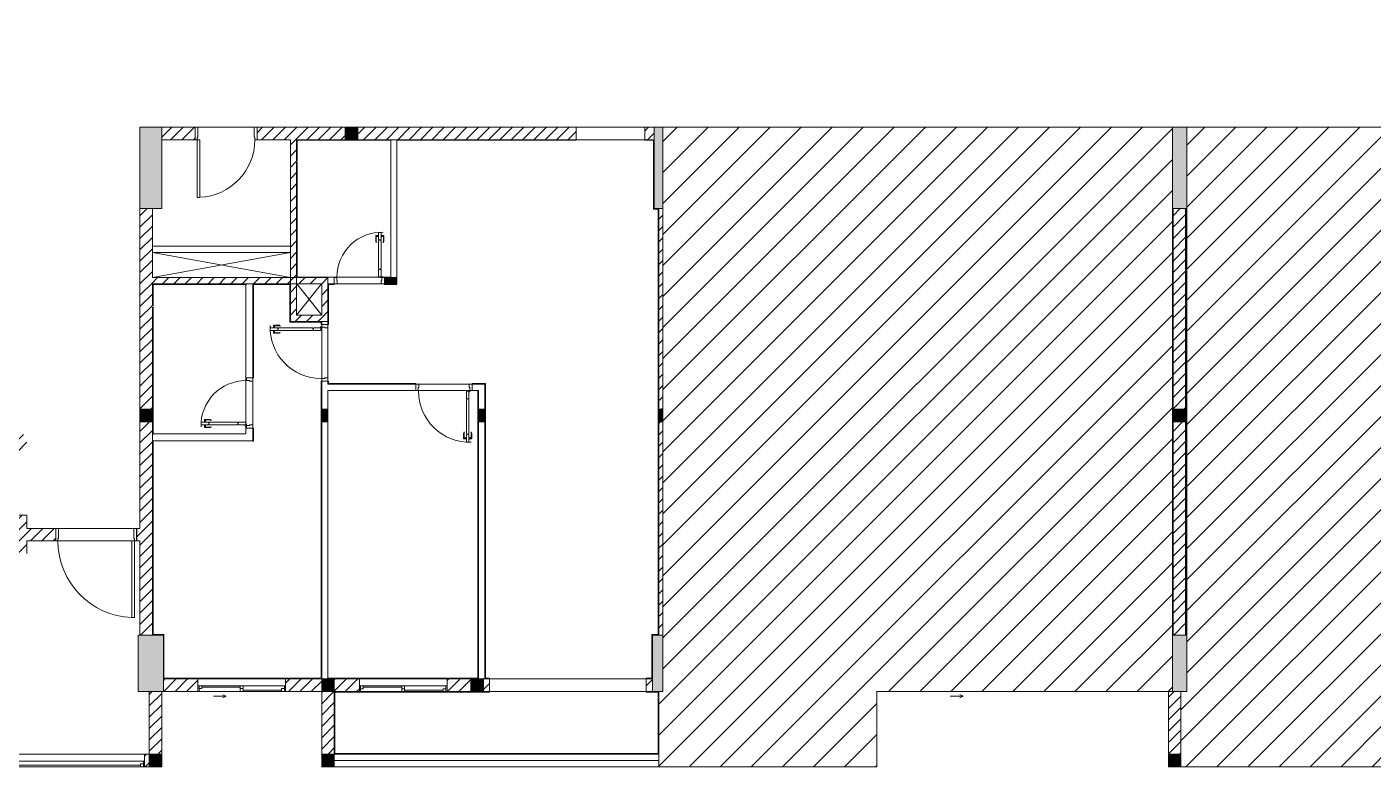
# Model space of a CAD drawing. Header units: millimetres. Extents: x 50254 to 245170, y 481 to 78637.
# Drawn here: x 199393 to 220858, y 23236 to 35135 of the extents above; entities that cross this region are included whole.
import ezdxf

# ---------------------------------------------------------------- set-up
doc = ezdxf.new("R2010")
doc.units = ezdxf.units.MM
doc.linetypes.add('IMPORT-Dash _2_', pattern=[6, 3, -3])
for name, color, linetype, lineweight in [('0-2-1', 53, 'Continuous', 9), ('A-DETL-GENF-6', 20, 'Continuous', 9), ('A-DETL-GENF-7', 53, 'Continuous', 9), ('A-DETL-THIN-1', 53, 'Continuous', 9), ('A-DETL-THIN-2', 151, 'Continuous', 9), ('A-DOOR-5', 53, 'Continuous', 9), ('A-DOOR-FRAM-2', 53, 'Continuous', 9), ('A-FLOR-1-1', 53, 'Continuous', 9), ('A-FLOR-4', 53, 'Continuous', 9), ('A-GLAZ-5', 53, 'Continuous', 9), ('A-WALL-1-1', 53, 'Continuous', 9), ('A-WALL-7', 53, 'Continuous', 9), ('A-WALL-PATT-3', 53, 'Continuous', 9), ('A-WALL-PATT-4', 130, 'Continuous', 9), ('A_1404_dwg-1', 53, 'Continuous', 9), ('I-WALL-1-1', 53, 'Continuous', 9), ('I-WALL-2', 53, 'Continuous', 9), ('S-COLS-1', 130, 'Continuous', 9), ('S-COLS-10', 130, 'IMPORT-Dash _2_', 9), ('S-COLS-2-1', 53, 'Continuous', 9), ('S-COLS-4-1', 53, 'Continuous', 9), ('S-COLS-9', 53, 'Continuous', 9), ('S-COLS-HDLN-2', 53, 'IMPORT-Dash _2_', 9)]:
    doc.layers.add(name, color=color, linetype=linetype, lineweight=lineweight)
pattern_1 = [(45, (0, 0), (-90.50967, 90.50967), [])]

# ---------------------------------------------------------------- blocks, each defined once
blk = doc.blocks.new('A_1404_dwg_NCV_TKTC_KET CAU_rvt-1-TKTC_MB HOÀN THIỆN SÀN TẦNG 3-4-4819833-KeyPlan-CH1')
at = {"layer": 'S-COLS-1'}
for points in [[(83378, 32237), (83728, 32237), (83728, 33537), (83378, 33537), (83378, 33295)], [(91653, 32237), (91717, 32237), (91717, 33537), (91578, 33537), (91578, 32237)], [(99843, 32237), (100073, 32237), (100073, 33537), (99843, 33537), (99843, 33295)], [(83753, 24537), (83753, 25437), (83353, 25437), (83353, 24537), (83728, 24537)], [(91717, 24537), (91717, 25437), (91553, 25437), (91553, 24537), (91653, 24537)], [(100073, 24537), (100073, 25437), (99843, 25437), (99843, 24537), (99978, 24537)]]:
    blk.add_hatch(color=256, dxfattribs=at).paths.add_polyline_path(points)
at = {"layer": 'A-FLOR-1-1'}
for p, q in [((85778, 31137), (83578, 31137)), ((86278, 30538), (85878, 30538)), ((83293, 26937), (82073, 26937)), ((83378, 24535), (83528, 24535)), ((83727, 24535), (86278, 24535)), ((95127, 24535), (98653, 24535)), ((98653, 24535), (99778, 24535)), ((77103, 23335), (83728, 23335)), ((86478, 23337), (91652, 23337))]:
    blk.add_line(p, q, dxfattribs=at)
at = {"layer": 'S-COLS-2-1'}
for p, q in [((100073, 33537), (99843, 33537)), ((91653, 32237), (91717, 32237)), ((99853, 32237), (100053, 32237)), ((91717, 25437), (91653, 25437)), ((100053, 25437), (99853, 25437)), ((91553, 24737), (91553, 24537)), ((99843, 24537), (99978, 24537))]:
    blk.add_line(p, q, dxfattribs=at)
at = {"layer": 'S-COLS-2-1', "flags": 128}
blk.add_lwpolyline([(83728, 33537), (83378, 33537), (83378, 32237), (83728, 32237)], close=True, dxfattribs=at)
for points in [[(91717, 33537), (91578, 33537), (91578, 33337)], [(83578, 25437), (83353, 25437), (83353, 24537), (83753, 24537), (83753, 24737)]]:
    blk.add_lwpolyline(points, dxfattribs=at)
blk = doc.blocks.new('A_1404_dwg_DOOR_CW_01 CANH MO-PANEL KINH - DIW_01-900x2200-CỬA GỖ VÂN LAMINATE-553393-TKTC_MB HOÀN THIỆN SÀN TẦNG 3-4-4819840-KeyPlan-CH1')
at = {"layer": 'A-DETL-GENF-7'}
for p, q in [((46582, 38482), (46582, 38521)), ((46582, 38438), (46582, 38399)), ((46666, 38525), (46586, 38525)), ((46599, 38482), (46599, 38513)), ((46599, 38438), (46599, 38407)), ((46603, 38517), (46666, 38517)), ((46691, 38517), (46687, 38511)), ((46666, 38395), (46586, 38395)), ((46603, 38403), (46666, 38403)), ((46691, 38404), (46687, 38410))]:
    blk.add_line(p, q, dxfattribs=at)
at = {"layer": 'A-DETL-GENF-7', "flags": 128}
for points in [[(46531, 38440), (46531, 38480), (46651, 38480), (46651, 38440)], [(46610, 38482), (46610, 38480), (46571, 38480), (46571, 38482)], [(46610, 38438), (46610, 38440), (46571, 38440), (46571, 38438)], [(47207, 38474), (47207, 38480), (46665, 38480), (46665, 38474), (46651, 38474), (46651, 38446), (46665, 38446), (46665, 38440), (47207, 38440), (47207, 38446), (47221, 38446), (47221, 38474)], [(47221, 38480), (47221, 38440), (47341, 38440), (47341, 38480)]]:
    blk.add_lwpolyline(points, close=True, dxfattribs=at)
at = {"layer": 'A-DETL-GENF-7'}
blk.add_circle((47343, 38430), 10, dxfattribs=at)
for centre, radius, start, end in [((47343, 38430), 814, 90, 182), ((46586, 38521), 4, 90, 180), ((46603, 38513), 4, 90, 180), ((46666, 38480), 45, 55, 90), ((46666, 38480), 37, 55, 90), ((46586, 38399), 4, 180, 270), ((46603, 38407), 4, 180, 270), ((46666, 38440), 37, 270, 305), ((46666, 38440), 45, 270, 305)]:
    blk.add_arc(centre, radius, start, end, dxfattribs=at)
at = {"layer": 'A-DOOR-5'}
blk.add_line((47353, 38430), (47353, 38455), dxfattribs=at)
at = {"layer": 'A-DOOR-5', "flags": 128}
for points in [[(47453, 39237), (47453, 39287), (47353, 39287), (47353, 39247), (47403, 39247), (47403, 39237)], [(47453, 38387), (47453, 38437), (47403, 38437), (47403, 38427), (47353, 38427), (47353, 38387)]]:
    blk.add_lwpolyline(points, close=True, dxfattribs=at)
blk = doc.blocks.new('A_1404_dwg_DOOR_CW_01 CANH MO-PANEL KINH - DIW_01-900x2200-CỬA GỖ VÂN LAMINATE-553375-TKTC_MB HOÀN THIỆN SÀN TẦNG 3-4-4819841-KeyPlan-CH1')
at = {"layer": 'A-DETL-GENF-7'}
for p, q in [((49615, 40124), (49615, 40203)), ((49658, 40207), (49619, 40207)), ((49623, 40186), (49623, 40124)), ((49658, 40190), (49627, 40190)), ((49702, 40207), (49741, 40207)), ((49702, 40190), (49733, 40190)), ((49737, 40186), (49737, 40124)), ((49745, 40124), (49745, 40203)), ((49623, 40098), (49629, 40103)), ((49736, 40098), (49730, 40103))]:
    blk.add_line(p, q, dxfattribs=at)
at = {"layer": 'A-DETL-GENF-7', "flags": 128}
for points in [[(49658, 40179), (49660, 40179), (49660, 40219), (49658, 40219)], [(49700, 40259), (49660, 40259), (49660, 40139), (49700, 40139)], [(49702, 40179), (49700, 40179), (49700, 40219), (49702, 40219)], [(49666, 39583), (49660, 39583), (49660, 40125), (49666, 40125), (49666, 40139), (49694, 40139), (49694, 40125), (49700, 40125), (49700, 39583), (49694, 39583), (49694, 39569), (49666, 39569)], [(49660, 39569), (49700, 39569), (49700, 39449), (49660, 39449)]]:
    blk.add_lwpolyline(points, close=True, dxfattribs=at)
at = {"layer": 'A-DETL-GENF-7'}
blk.add_circle((49710, 39447), 10, dxfattribs=at)
for centre, radius, start, end in [((49710, 39447), 814, 88, 180), ((49619, 40203), 4, 90, 180), ((49627, 40186), 4, 90, 180), ((49733, 40186), 4, 0, 90), ((49741, 40203), 4, 0, 90), ((49660, 40124), 45, 180, 215), ((49660, 40124), 37, 180, 215), ((49700, 40124), 37, 325, 0), ((49700, 40124), 45, 325, 0)]:
    blk.add_arc(centre, radius, start, end, dxfattribs=at)
at = {"layer": 'A-DOOR-5'}
blk.add_line((49710, 39437), (49685, 39437), dxfattribs=at)
at = {"layer": 'A-DOOR-5', "flags": 128}
for points in [[(48853, 39337), (48853, 39437), (48893, 39437), (48893, 39387), (48903, 39387), (48903, 39337)], [(49703, 39337), (49703, 39387), (49713, 39387), (49713, 39437), (49753, 39437), (49753, 39337)]]:
    blk.add_lwpolyline(points, close=True, dxfattribs=at)
blk = doc.blocks.new('A_1404_dwg_DOOR_CW_01 CANH MO-PANEL KINH - DIG_02-800x2200-CỬA NHÔM KÍNH-V57-TKTC_MB HOÀN THIỆN SÀN TẦNG 3-4-4819848-KeyPlan-CH1')
at = {"layer": 'A-DETL-GENF-7'}
for p, q in [((75561, 31824), (75561, 31903)), ((75604, 31907), (75565, 31907)), ((75569, 31886), (75569, 31824)), ((75569, 31798), (75575, 31803)), ((75604, 31890), (75573, 31890)), ((75648, 31907), (75687, 31907)), ((75648, 31890), (75679, 31890)), ((75682, 31798), (75676, 31803)), ((75683, 31886), (75683, 31824)), ((75691, 31824), (75691, 31903))]:
    blk.add_line(p, q, dxfattribs=at)
at = {"layer": 'A-DETL-GENF-7', "flags": 128}
for points in [[(75604, 31879), (75606, 31879), (75606, 31919), (75604, 31919)], [(75606, 31959), (75646, 31959), (75646, 31839), (75606, 31839)], [(75640, 31383), (75646, 31383), (75646, 31825), (75640, 31825), (75640, 31839), (75612, 31839), (75612, 31825), (75606, 31825), (75606, 31383), (75612, 31383), (75612, 31369), (75640, 31369)], [(75648, 31879), (75646, 31879), (75646, 31919), (75648, 31919)], [(75646, 31369), (75606, 31369), (75606, 31249), (75646, 31249)]]:
    blk.add_lwpolyline(points, close=True, dxfattribs=at)
at = {"layer": 'A-DETL-GENF-7'}
blk.add_circle((75596, 31247), 10, dxfattribs=at)
for centre, radius, start, end in [((75565, 31903), 4, 90, 180), ((75606, 31824), 45, 180, 215), ((75573, 31886), 4, 90, 180), ((75606, 31824), 37, 180, 215), ((75596, 31247), 714, 360, 92), ((75646, 31824), 37, 325, 0), ((75679, 31886), 4, 0, 90), ((75646, 31824), 45, 325, 0), ((75687, 31903), 4, 0, 90)]:
    blk.add_arc(centre, radius, start, end, dxfattribs=at)
at = {"layer": 'A-DOOR-5'}
blk.add_line((75596, 31237), (75621, 31237), dxfattribs=at)
at = {"layer": 'A-DOOR-5', "flags": 128}
for points in [[(75553, 31137), (75603, 31137), (75603, 31187), (75593, 31187), (75593, 31237), (75553, 31237)], [(76303, 31137), (76353, 31137), (76353, 31237), (76313, 31237), (76313, 31187), (76303, 31187)]]:
    blk.add_lwpolyline(points, close=True, dxfattribs=at)
blk = doc.blocks.new('A_1404_dwg_DOOR_CW_01 CANH MO-PANEL KINH - DIG_02-800x2200-CỬA NHÔM KÍNH-401063-TKTC_MB HOÀN THIỆN SÀN TẦNG 3-4-4819842-KeyPlan-CH1')
at = {"layer": 'A-DETL-GENF-7'}
for p, q in [((112561, 37250), (112561, 37170)), ((112604, 37166), (112565, 37166)), ((112569, 37276), (112575, 37271)), ((112569, 37187), (112569, 37250)), ((112604, 37183), (112573, 37183)), ((112648, 37183), (112679, 37183)), ((112648, 37166), (112687, 37166)), ((112682, 37276), (112676, 37271)), ((112683, 37187), (112683, 37250)), ((112691, 37250), (112691, 37170))]:
    blk.add_line(p, q, dxfattribs=at)
at = {"layer": 'A-DETL-GENF-7', "flags": 128}
for points in [[(112646, 37705), (112606, 37705), (112606, 37825), (112646, 37825)], [(112640, 37691), (112646, 37691), (112646, 37249), (112640, 37249), (112640, 37235), (112612, 37235), (112612, 37249), (112606, 37249), (112606, 37691), (112612, 37691), (112612, 37705), (112640, 37705)], [(112604, 37195), (112606, 37195), (112606, 37155), (112604, 37155)], [(112606, 37115), (112646, 37115), (112646, 37235), (112606, 37235)], [(112648, 37195), (112646, 37195), (112646, 37155), (112648, 37155)]]:
    blk.add_lwpolyline(points, close=True, dxfattribs=at)
at = {"layer": 'A-DETL-GENF-7'}
blk.add_circle((112596, 37827), 10, dxfattribs=at)
for centre, radius, start, end in [((112596, 37827), 714, 268, 0), ((112606, 37250), 45, 145, 180), ((112565, 37170), 4, 180, 270), ((112606, 37250), 37, 145, 180), ((112573, 37187), 4, 180, 270), ((112646, 37250), 37, 0, 35), ((112679, 37187), 4, 270, 0), ((112646, 37250), 45, 0, 35), ((112687, 37170), 4, 270, 0)]:
    blk.add_arc(centre, radius, start, end, dxfattribs=at)
at = {"layer": 'A-DOOR-5'}
blk.add_line((112596, 37837), (112621, 37837), dxfattribs=at)
at = {"layer": 'A-DOOR-5', "flags": 128}
blk.add_lwpolyline([(112553, 37937), (112603, 37937), (112603, 37887), (112593, 37887), (112593, 37837), (112553, 37837)], dxfattribs=at)
blk.add_lwpolyline([(113353, 37937), (113353, 37837), (113313, 37837), (113313, 37887), (113303, 37887), (113303, 37937)], close=True, dxfattribs=at)
blk = doc.blocks.new('A_1404_dwg_G1_SOF - BO TRU - 100x200-745959-TKTC_MB HOÀN THIỆN SÀN TẦNG 3-4-4819847-KeyPlan-CH1')
at = {"layer": 'S-COLS-1'}
blk.add_hatch(color=256, dxfattribs=at).paths.add_polyline_path([(111053, 40037), (111053, 40237), (110953, 40237), (110953, 40037)])
at = {"layer": 'S-COLS-9', "flags": 128}
blk.add_lwpolyline([(110953, 40037), (111053, 40037), (111053, 40237), (110953, 40237)], close=True, dxfattribs=at)
at = {"layer": 'S-COLS-HDLN-2'}
for p, q in [((110953, 40037), (111053, 40237)), ((111053, 40037), (110953, 40237))]:
    blk.add_line(p, q, dxfattribs=at)
blk = doc.blocks.new('A_1404_dwg_NCV_TKTC_TANG 3 - 4_rvt-1-TKTC_MB HOÀN THIỆN SÀN TẦNG 3-4-4819943-KeyPlan-CH1')
at = {"layer": 'A-WALL-PATT-4'}
h = blk.add_hatch(color=256, dxfattribs=at)
h.paths.add_polyline_path([(91578, 33327), (91578, 33337), (91428, 33337), (91428, 33327), (91568, 33327)])
h.paths.add_polyline_path([(90338, 33327), (90338, 33337), (87478, 33337), (87478, 33327)])
for points in [[(91578, 32237), (91578, 33327), (91568, 33327), (91568, 32237)], [(91643, 32227), (91643, 32237), (91568, 32236), (91568, 32227)], [(91653, 25447), (91653, 32237), (91643, 32236), (91643, 25447)], [(99843, 28937), (99853, 28937), (99853, 32237), (99843, 32237), (99843, 28947)], [(100053, 25447), (100063, 25447), (100063, 32237), (100053, 32237), (100053, 28837)], [(100073, 32227), (100073, 32237), (100063, 32237), (100063, 32227)], [(85768, 31027), (85778, 31027), (85778, 31037), (85188, 31037), (85188, 31027)], [(85778, 30427), (85778, 31027), (85768, 31027), (85768, 30427)], [(86268, 30427), (86268, 30437), (85778, 30437), (85778, 30427), (85878, 30427)], [(88888, 24747), (88888, 29437), (88878, 29437), (88878, 24747)], [(88768, 24737), (88778, 24737), (88778, 29337), (88768, 29337), (88768, 24747)], [(99853, 25437), (99853, 28837), (99843, 28837), (99843, 25437)], [(83588, 25437), (83588, 28527), (83578, 28527), (83578, 25437)], [(83753, 25437), (83763, 25437), (83763, 25447), (83588, 25447), (83588, 25437)], [(83753, 24737), (83763, 24737), (83763, 25437), (83753, 25437), (83753, 24747)], [(91543, 24737), (91553, 24737), (91553, 25447), (91543, 25447), (91543, 24747)], [(91643, 25437), (91653, 25437), (91653, 25447), (91553, 25447), (91553, 25437)], [(100053, 25437), (100073, 25437), (100073, 25447), (100053, 25447)], [(86488, 23537), (86488, 24537), (86478, 24537), (86478, 23537)], [(91643, 23537), (91652, 23537), (91652, 24537), (91643, 24537), (91643, 24527)]]:
    blk.add_hatch(color=256, dxfattribs=at).paths.add_polyline_path(points)
h = blk.add_hatch(color=256, dxfattribs=at)
h.paths.add_polyline_path([(85188, 28527), (85188, 28737), (85178, 28737), (85178, 28527)])
h.paths.add_polyline_path([(85178, 29537), (85188, 29537), (85188, 31037), (85178, 31037)])
h = blk.add_hatch(color=256, dxfattribs=at)
h.paths.add_polyline_path([(86388, 29447), (86388, 29487), (86378, 29487), (86378, 29447)])
h.paths.add_polyline_path([(86388, 30387), (86388, 31037), (86378, 31037), (86378, 30387)])
h = blk.add_hatch(color=256, dxfattribs=at)
h.paths.add_polyline_path([(87478, 31027), (87478, 31037), (87278, 31037), (87278, 31027)])
h.paths.add_polyline_path([(86478, 31027), (86478, 31037), (86388, 31037), (86388, 31027)])
h = blk.add_hatch(color=256, dxfattribs=at)
h.paths.add_polyline_path([(86268, 24737), (86278, 24737), (86278, 29487), (86268, 29487), (86268, 24747)])
h.paths.add_polyline_path([(86268, 30387), (86278, 30387), (86278, 30437), (86268, 30437), (86268, 30427)])
h = blk.add_hatch(color=256, dxfattribs=at)
h.paths.add_polyline_path([(88888, 29437), (88888, 29447), (88678, 29447), (88678, 29437), (88878, 29437)])
h.paths.add_polyline_path([(87778, 29437), (87778, 29447), (86378, 29447), (86378, 29437), (86388, 29437)])
h = blk.add_hatch(color=256, dxfattribs=at)
h.paths.add_polyline_path([(85703, 24737), (86268, 24737), (86268, 24747), (85703, 24747)])
h.paths.add_polyline_path([(83763, 24737), (84303, 24737), (84303, 24747), (83763, 24747)])
h = blk.add_hatch(color=256, dxfattribs=at)
h.paths.add_polyline_path([(86878, 24737), (86878, 24747), (86388, 24747), (86388, 24737), (86478, 24737)])
h.paths.add_polyline_path([(88757, 24737), (88768, 24737), (88768, 24747), (88278, 24747), (88278, 24737), (88658, 24737)])
h = blk.add_hatch(color=256, dxfattribs=at)
h.paths.add_polyline_path([(91543, 24737), (91543, 24747), (91453, 24747), (91453, 24737)])
h.paths.add_polyline_path([(88878, 24737), (88953, 24737), (88953, 24747), (88878, 24747)])
h = blk.add_hatch(color=256, dxfattribs=at)
h.paths.add_polyline_path([(88278, 24527), (88878, 24527), (88878, 24537), (88278, 24537)])
h.paths.add_polyline_path([(86488, 24527), (86878, 24527), (86878, 24537), (86488, 24537)])
h = blk.add_hatch(color=256, dxfattribs=at)
h.paths.add_polyline_path([(91553, 24527), (91643, 24527), (91643, 24537), (91453, 24537), (91453, 24527)])
h.paths.add_polyline_path([(88953, 24527), (88953, 24537), (88878, 24537), (88878, 24527)])
at = {"layer": 'A-DETL-THIN-1', "flags": 128}
blk.add_lwpolyline([(85778, 31037), (85778, 31137), (85878, 31137)], dxfattribs=at)
at = {"layer": 'A-FLOR-4'}
for p, q in [((91428, 33337), (90338, 33337)), ((91653, 32237), (91578, 32237)), ((87228, 31037), (86528, 31037)), ((86278, 29527), (86278, 30347)), ((86378, 30337), (86378, 29537)), ((85178, 29487), (85178, 28787)), ((87828, 29437), (88628, 29437)), ((88638, 29337), (87818, 29337)), ((83578, 28537), (83578, 28527)), ((86378, 24737), (86388, 24737)), ((88953, 24537), (88878, 24537)), ((91652, 24537), (91453, 24537))]:
    blk.add_line(p, q, dxfattribs=at)
at = {"layer": 'A-FLOR-4', "flags": 128}
blk.add_lwpolyline([(91428, 33537), (90338, 33537), (90338, 33337), (91428, 33337)], close=True, dxfattribs=at)
blk.add_lwpolyline([(91453, 24737), (88953, 24737), (88953, 24537), (91453, 24537), (91453, 24737), (88953, 24737)], dxfattribs=at)
at = {"layer": 'A-WALL-1-1'}
for p, q in [((86378, 31137), (86378, 31037)), ((86478, 31037), (86478, 31137)), ((86378, 30437), (86278, 30437)), ((86278, 30387), (86378, 30387)), ((85078, 29537), (85178, 29537)), ((86378, 29487), (86278, 29487)), ((86378, 29437), (86378, 29447)), ((87778, 29337), (87778, 29437)), ((88678, 29437), (88678, 29337)), ((88778, 28837), (88778, 24737)), ((99853, 28937), (99843, 28937)), ((99843, 28837), (99853, 28837)), ((99853, 28837), (99853, 28937)), ((85178, 28737), (85078, 28737)), ((88778, 24737), (88857, 24737))]:
    blk.add_line(p, q, dxfattribs=at)
at = {"layer": 'A-WALL-1-1', "flags": 128}
for points in [[(87478, 31137), (87478, 33337), (87378, 33337), (87378, 31137)], [(85178, 31037), (85078, 31037), (85078, 31027)], [(88878, 29037), (88878, 29337), (88878, 29437)], [(86378, 29037), (86378, 29337), (86388, 29337)], [(88768, 29337), (88778, 29337), (88778, 29037)], [(86278, 24737), (86378, 24737), (86378, 28837)], [(88857, 24737), (88878, 24737), (88878, 28837)], [(83588, 28637), (83578, 28637), (83578, 28537), (85178, 28537), (85178, 28637)]]:
    blk.add_lwpolyline(points, dxfattribs=at)
at = {"layer": 'A-WALL-7'}
for p, q in [((85178, 29537), (85178, 31037)), ((87228, 31037), (86528, 31037)), ((86278, 30437), (86278, 30387)), ((86278, 29527), (86278, 30347)), ((86378, 30387), (86378, 30437)), ((86378, 30337), (86378, 29537)), ((85178, 29487), (85178, 28787)), ((86278, 29487), (86278, 29037)), ((86378, 29447), (86378, 29487)), ((87778, 29437), (86378, 29437)), ((87828, 29437), (88628, 29437)), ((88878, 29437), (88678, 29437)), ((86388, 29337), (87778, 29337)), ((88638, 29337), (87818, 29337)), ((88678, 29337), (88768, 29337)), ((86278, 28837), (86278, 24737)), ((85178, 28637), (85178, 28737))]:
    blk.add_line(p, q, dxfattribs=at)
at = {"layer": 'A-WALL-7', "flags": 128}
blk.add_lwpolyline([(86388, 31037), (86378, 31037), (86388, 31037), (86478, 31037)], dxfattribs=at)
at = {"layer": 'I-WALL-1-1'}
for p, q in [((86852, 33337), (86652, 33337)), ((87378, 31137), (87378, 31147)), ((86378, 31037), (86378, 30437)), ((83578, 30667), (83578, 29037)), ((86378, 29447), (86378, 29437)), ((88878, 29437), (88878, 29037)), ((83578, 29037), (83578, 28837)), ((91653, 28837), (91653, 29037)), ((99853, 28937), (99853, 29037)), ((100053, 29037), (100053, 28837)), ((88778, 24737), (88778, 28837)), ((99843, 28937), (99853, 28937)), ((85178, 28637), (85178, 28537)), ((86388, 24737), (86478, 24737)), ((88757, 24537), (88658, 24537))]:
    blk.add_line(p, q, dxfattribs=at)
at = {"layer": 'I-WALL-1-1', "flags": 128}
for points in [[(86652, 33337), (85888, 33337), (85878, 33337), (85878, 32994)], [(85888, 32994), (85888, 33327), (87368, 33327)], [(87378, 33327), (87378, 33337), (86852, 33337)], [(87488, 33327), (90338, 33327), (90338, 33337), (87478, 33337), (87478, 33327)], [(91653, 29037), (91653, 32237), (91643, 32237), (91578, 32237), (91578, 33327), (91578, 33337), (91428, 33337), (91428, 33327), (91568, 33327), (91568, 32237)], [(85878, 32978), (85878, 31137), (85888, 31137), (86378, 31137)], [(86478, 31137), (86478, 31147), (85888, 31147), (85888, 32977)], [(91568, 32237), (91568, 32227), (91643, 32227), (91643, 25447), (91553, 25447), (91543, 25447), (91543, 24747), (91453, 24747), (91453, 24737), (91543, 24737), (91553, 24737), (91553, 25437), (91653, 25437), (91653, 25447), (91653, 28837)], [(99853, 29037), (99853, 32237), (99843, 32237)], [(100073, 32237), (100063, 32237), (100053, 32237), (100053, 29037)], [(100073, 25447), (100063, 25447), (100063, 32227), (100073, 32227)], [(87368, 31147), (87278, 31147), (87278, 31137)], [(85078, 31027), (85078, 31037), (83578, 31037), (83578, 31027), (83578, 30684)], [(83588, 30684), (83588, 31027), (85068, 31027), (85068, 29537), (85078, 29537)], [(86278, 30437), (86268, 30437), (85778, 30437), (85778, 31027), (85778, 31037), (85188, 31037), (85178, 31037)], [(85178, 29537), (85188, 29537), (85188, 31027), (85768, 31027), (85768, 30427), (85778, 30427), (86268, 30427), (86268, 30387), (86278, 30387)], [(86378, 30387), (86388, 30387), (86388, 31027), (86478, 31027), (86478, 31037)], [(87278, 31037), (87278, 31027), (87478, 31027)], [(85078, 28737), (85068, 28737), (85068, 28647), (83588, 28647), (83588, 30667)], [(86278, 29487), (86268, 29487), (86268, 24747), (85703, 24747), (85703, 24737), (86268, 24737), (86278, 24737), (86278, 24737)], [(87778, 29437), (87778, 29447), (86388, 29447), (86388, 29487), (86378, 29487)], [(88878, 28837), (88878, 24747), (88878, 24737), (88953, 24737), (88953, 24747), (88888, 24747), (88888, 29437), (88888, 29447), (88678, 29447), (88678, 29437)], [(88768, 29327), (88768, 24747), (88278, 24747), (88278, 24737), (88658, 24737)], [(88778, 29037), (88778, 29337), (88768, 29337)], [(83578, 28837), (83578, 28637), (83588, 28637)], [(99843, 25437), (99853, 25437), (99853, 28837), (99843, 28837)], [(100053, 28837), (100053, 25447), (100053, 25437), (100073, 25437)], [(85178, 28527), (85188, 28527), (85188, 28737), (85178, 28737)], [(83578, 28527), (83578, 25437), (83588, 25437), (83753, 25437), (83753, 24737), (83763, 24737), (84303, 24737), (84303, 24747), (83763, 24747), (83763, 25437), (83763, 25447), (83588, 25447), (83588, 28527)], [(86478, 24737), (86878, 24737), (86878, 24747), (86388, 24747)], [(88658, 24737), (88768, 24737), (88778, 24737)], [(88658, 24537), (88278, 24537), (88278, 24527), (88878, 24527), (88878, 24527), (88953, 24527), (88953, 24537)], [(88953, 24537), (88878, 24537), (88878, 24537), (88757, 24537)], [(91652, 24537), (91643, 24537), (91453, 24537), (91453, 24527), (91643, 24527)], [(91643, 24527), (91643, 23537), (91652, 23537)]]:
    blk.add_lwpolyline(points, dxfattribs=at)
blk.add_lwpolyline([(86878, 24537), (86488, 24537), (86478, 24537), (86478, 23537), (86488, 23537), (86488, 24527), (86878, 24527)], close=True, dxfattribs=at)
at = {"layer": 'I-WALL-2'}
for p, q in [((86478, 31147), (87278, 31147)), ((85178, 31037), (85178, 29537)), ((86478, 31037), (86388, 31037)), ((86278, 30387), (86278, 30437)), ((86378, 30437), (86378, 30387)), ((85068, 28737), (85068, 29537)), ((86278, 29037), (86278, 29487)), ((86378, 29487), (86378, 29447)), ((86378, 29437), (87778, 29437)), ((88678, 29437), (88878, 29437)), ((86278, 24737), (86278, 28837)), ((85178, 28737), (85178, 28637)), ((84303, 24747), (85703, 24747)), ((85703, 24737), (84303, 24737)), ((86878, 24747), (88278, 24747)), ((88278, 24737), (86878, 24737)), ((86878, 24537), (88278, 24537)), ((88278, 24527), (86878, 24527)), ((86488, 23547), (91643, 23547)), ((91643, 23537), (86488, 23537))]:
    blk.add_line(p, q, dxfattribs=at)
for name, p, rotation in [('A_1404_dwg_DOOR_CW_01 CANH MO-PANEL KINH - DIG_02-800x2200-CỬA NHÔM KÍNH-401063-TKTC_MB HOÀN THIỆN SÀN TẦNG 3-4-4819842-KeyPlan-CH1', (199830, 68974), 180), ('A_1404_dwg_G1_SOF - BO TRU - 100x200-745959-TKTC_MB HOÀN THIỆN SÀN TẦNG 3-4-4819847-KeyPlan-CH1', (47241, 142090), 270), ('A_1404_dwg_DOOR_CW_01 CANH MO-PANEL KINH - DIW_01-900x2200-CỬA GỖ VÂN LAMINATE-553375-TKTC_MB HOÀN THIỆN SÀN TẦNG 3-4-4819841-KeyPlan-CH1', (125715, -19366), 90), ('A_1404_dwg_DOOR_CW_01 CANH MO-PANEL KINH - DIG_02-800x2200-CỬA NHÔM KÍNH-V57-TKTC_MB HOÀN THIỆN SÀN TẦNG 3-4-4819848-KeyPlan-CH1', (116315, -46816), 90), ('A_1404_dwg_DOOR_CW_01 CANH MO-PANEL KINH - DIW_01-900x2200-CỬA GỖ VÂN LAMINATE-553393-TKTC_MB HOÀN THIỆN SÀN TẦNG 3-4-4819840-KeyPlan-CH1', (127065, -18016), 90)]:
    blk.add_blockref(name, p, dxfattribs=dict(rotation=rotation))
for p in [(-24675, -11200), (-22175, -11200)]:
    blk.add_blockref('A_1404_dwg_G1_SOF - BO TRU - 100x200-745959-TKTC_MB HOÀN THIỆN SÀN TẦNG 3-4-4819847-KeyPlan-CH1', p)
blk = doc.blocks.new('A_1404_dwg_1_FAMILY RVT - W01-WxH 1400x1400xmm-V2-TKTC_MB HOÀN THIỆN SÀN TẦNG 3-4-4819951-KeyPlan-CH1')
at = {"layer": 'A-GLAZ-5'}
for p, q in [((86878, 24737), (86878, 24537)), ((88278, 24537), (88278, 24737)), ((86897, 24537), (86897, 24626)), ((87555, 24604), (86941, 24604)), ((87555, 24581), (87600, 24581)), ((87600, 24626), (87600, 24537)), ((88214, 24559), (87600, 24559)), ((88259, 24537), (88259, 24626))]:
    blk.add_line(p, q, dxfattribs=at)
at = {"layer": 'A-GLAZ-5', "flags": 128}
for points in [[(87555, 24626), (86941, 24626), (86878, 24626)], [(86897, 24581), (86941, 24581), (86941, 24626)], [(88278, 24626), (88259, 24626), (87600, 24626), (87555, 24626), (87555, 24537)], [(88214, 24537), (88214, 24581), (88259, 24581)]]:
    blk.add_lwpolyline(points, dxfattribs=at)
blk = doc.blocks.new('A_1404_dwg_1_FAMILY RVT - W01-WxH 1400x1400xmm-V3-TKTC_MB HOÀN THIỆN SÀN TẦNG 3-4-4819952-KeyPlan-CH1')
at = {"layer": 'A-GLAZ-5'}
blk.add_line((96504, 24461), (96301, 24461), dxfattribs=at)
at = {"layer": 'A-GLAZ-5', "flags": 128}
blk.add_lwpolyline([(96453, 24436), (96504, 24461), (96453, 24487)], dxfattribs=at)
blk = doc.blocks.new('A_1404_dwg_1_FAMILY RVT - W01-WxH 1400x6000-587637-TKTC_MB HOÀN THIỆN SÀN TẦNG 3-4-4819964-KeyPlan-CH1')
at = {"layer": 'A-GLAZ-5'}
for p, q in [((77472, 23337), (77472, 23426)), ((80430, 23404), (77516, 23404)), ((83434, 23337), (83434, 23426)), ((79054, 23261), (78851, 23261)), ((80430, 23382), (80475, 23382)), ((80475, 23337), (80430, 23337)), ((83389, 23360), (80475, 23360))]:
    blk.add_line(p, q, dxfattribs=at)
at = {"layer": 'A-GLAZ-5', "flags": 128}
for points in [[(83453, 23337), (83453, 23537), (77453, 23537), (77453, 23337), (83453, 23337), (83389, 23337)], [(83453, 23426), (83434, 23426), (80475, 23426), (80430, 23426), (77516, 23426), (77453, 23426)], [(80430, 23426), (80430, 23337), (77472, 23337), (77453, 23337)], [(77472, 23382), (77516, 23382), (77516, 23426)], [(80475, 23426), (80475, 23337), (83389, 23337), (83389, 23382), (83434, 23382)], [(79003, 23236), (79054, 23261), (79003, 23287)]]:
    blk.add_lwpolyline(points, dxfattribs=at)
blk = doc.blocks.new('A_1404_dwg_1_FAMILY RVT - W01-WxH 1400x1400xmm-389822-TKTC_MB HOÀN THIỆN SÀN TẦNG 3-4-4819949-KeyPlan-CH1')
at = {"layer": 'A-GLAZ-5'}
for p, q in [((49052, 78237), (49052, 78037)), ((49072, 78237), (49072, 78148)), ((49116, 78215), (49730, 78215)), ((49730, 78237), (49775, 78237)), ((49775, 78192), (49730, 78192)), ((49775, 78170), (50389, 78170)), ((50001, 78313), (50204, 78313)), ((50433, 78237), (50433, 78148))]:
    blk.add_line(p, q, dxfattribs=at)
at = {"layer": 'A-GLAZ-5', "flags": 128}
for points in [[(50452, 78037), (50452, 78237), (49052, 78237), (49116, 78237)], [(49052, 78148), (49072, 78148), (49730, 78148), (49775, 78148), (50389, 78148), (50452, 78148)], [(49730, 78148), (49730, 78237), (49116, 78237), (49116, 78192), (49072, 78192)], [(49775, 78148), (49775, 78237), (50433, 78237), (50452, 78237)], [(50052, 78339), (50001, 78313), (50052, 78288)], [(50433, 78192), (50389, 78192), (50389, 78148)]]:
    blk.add_lwpolyline(points, dxfattribs=at)
blk = doc.blocks.new('A_1404_dwg_FD_02 - FD_03 - FD_03-KY THUAT-900x2200mm-728564-TKTC_MB HOÀN THIỆN SÀN TẦNG 3-4-4819966-KeyPlan-CH1')
at = {"layer": 'A-DETL-GENF-7', "flags": 128}
blk.add_lwpolyline([(84293, 32417), (84293, 33337), (84333, 33337), (84333, 32417)], close=True, dxfattribs=at)
at = {"layer": 'A-DETL-GENF-7'}
blk.add_arc((84293, 33337), 920, 272.4919, 0, dxfattribs=at)
at = {"layer": 'A-DOOR-FRAM-2', "flags": 128}
for points in [[(84293, 33377), (84303, 33377), (84303, 33537), (84258, 33537), (84258, 33337), (84293, 33337)], [(85213, 33377), (85213, 33337), (85248, 33337), (85248, 33537), (85203, 33537), (85203, 33377)]]:
    blk.add_lwpolyline(points, close=True, dxfattribs=at)
blk = doc.blocks.new('A_1404_dwg_FD_01 - FD_01-1200x2200mm-1787918-TKTC_MB HOÀN THIỆN SÀN TẦNG 3-4-4819968-KeyPlan-CH1')
at = {"layer": 'A-DETL-GENF-7', "flags": 128}
blk.add_lwpolyline([(122123, 36950), (120903, 36950), (120903, 36910), (122123, 36910)], close=True, dxfattribs=at)
at = {"layer": 'A-DETL-GENF-7'}
blk.add_arc((120903, 36950), 1220, 270, 358.1211, dxfattribs=at)
at = {"layer": 'A-DOOR-FRAM-2', "flags": 128}
for points in [[(120863, 36940), (120703, 36940), (120703, 36985), (120903, 36985), (120903, 36950), (120863, 36950)], [(120903, 35730), (120903, 35695), (120703, 35695), (120703, 35740), (120863, 35740), (120863, 35730)]]:
    blk.add_lwpolyline(points, close=True, dxfattribs=at)
blk = doc.blocks.new('A_1404_dwg_G1_SOF - BO TRU - 200x200-3054293-TKTC_MB HOÀN THIỆN SÀN TẦNG 3-4-4819986-KeyPlan-CH1')
at = {"layer": 'S-COLS-10'}
blk.add_hatch(color=256, dxfattribs=at).paths.add_polyline_path([(41853, 71512), (42053, 71512), (42052, 71712), (41853, 71712)])
at = {"layer": 'S-COLS-4-1', "flags": 128}
blk.add_lwpolyline([(42053, 71712), (41853, 71712), (41853, 71512), (42053, 71512)], close=True, dxfattribs=at)
at = {"layer": 'S-COLS-HDLN-2'}
for p, q in [((42053, 71712), (41853, 71512)), ((41853, 71712), (42053, 71512))]:
    blk.add_line(p, q, dxfattribs=at)
blk = doc.blocks.new('A_1404_dwg_G1_SOF - BO TRU - 200x200-V18-TKTC_MB HOÀN THIỆN SÀN TẦNG 3-4-4819997-KeyPlan-CH1')
at = {"layer": 'S-COLS-10'}
blk.add_hatch(color=256, dxfattribs=at).paths.add_polyline_path([(86313, 24537), (86478, 24537), (86478, 24737), (86278, 24737), (86278, 24537)])
at = {"layer": 'S-COLS-4-1', "flags": 128}
blk.add_lwpolyline([(86378, 24737), (86278, 24737), (86278, 24537), (86478, 24537), (86478, 24737)], dxfattribs=at)
at = {"layer": 'S-COLS-HDLN-2'}
for p, q in [((86478, 24737), (86278, 24537)), ((86278, 24737), (86478, 24537))]:
    blk.add_line(p, q, dxfattribs=at)
blk = doc.blocks.new('A_1404_dwg_G1_SOF - BO TRU - 200x200-V12-TKTC_MB HOÀN THIỆN SÀN TẦNG 3-4-4819991-KeyPlan-CH1')
at = {"layer": 'S-COLS-10'}
blk.add_hatch(color=256, dxfattribs=at).paths.add_polyline_path([(42053, 20337), (42053, 20537), (41853, 20537), (41853, 20337)])
at = {"layer": 'S-COLS-4-1', "flags": 128}
blk.add_lwpolyline([(42053, 20337), (42053, 20537), (41853, 20537), (41853, 20337)], dxfattribs=at)
at = {"layer": 'S-COLS-HDLN-2'}
for p, q in [((42053, 20537), (41853, 20337)), ((41853, 20537), (42053, 20337))]:
    blk.add_line(p, q, dxfattribs=at)
blk = doc.blocks.new('A_1404_dwg_G1_SOF - BO TRU - 200x200-V32-TKTC_MB HOÀN THIỆN SÀN TẦNG 3-4-V146-KeyPlan-CH1')
at = {"layer": 'S-COLS-10'}
blk.add_hatch(color=256, dxfattribs=at).paths.add_polyline_path([(91717, 28837), (91717, 29037), (91653, 29037), (91653, 28837)])
at = {"layer": 'S-COLS-4-1'}
for p, q in [((91717, 29037), (91653, 29037)), ((91653, 28837), (91717, 28837))]:
    blk.add_line(p, q, dxfattribs=at)
at = {"layer": 'S-COLS-HDLN-2'}
for p, q in [((91653, 29037), (91717, 28972)), ((91717, 28902), (91653, 28837))]:
    blk.add_line(p, q, dxfattribs=at)
blk = doc.blocks.new('A_1404_dwg_G1_SOF - BO TRU - 200x200-V8-TKTC_MB HOÀN THIỆN SÀN TẦNG 3-4-4819987-KeyPlan-CH1')
at = {"layer": 'S-COLS-10'}
blk.add_hatch(color=256, dxfattribs=at).paths.add_polyline_path([(46553, 71512), (46753, 71512), (46753, 71712), (46553, 71712), (46553, 71512)])
at = {"layer": 'S-COLS-4-1', "flags": 128}
blk.add_lwpolyline([(46753, 71712), (46553, 71712), (46553, 71512), (46753, 71512)], dxfattribs=at)
at = {"layer": 'S-COLS-HDLN-2'}
for p, q in [((46753, 71712), (46553, 71512)), ((46553, 71712), (46753, 71512))]:
    blk.add_line(p, q, dxfattribs=at)
blk = doc.blocks.new('A_1404_dwg_G1_SOF - BO TRU - 200x200-V32-TKTC_MB HOÀN THIỆN SÀN TẦNG 3-4-V147-KeyPlan-CH1')
at = {"layer": 'S-COLS-10'}
blk.add_hatch(color=256, dxfattribs=at).paths.add_polyline_path([(100053, 28837), (100053, 29037), (99853, 29037), (99853, 28837)])
at = {"layer": 'S-COLS-4-1'}
for p, q in [((100053, 29037), (99853, 29037)), ((99853, 28837), (100053, 28837))]:
    blk.add_line(p, q, dxfattribs=at)
at = {"layer": 'S-COLS-HDLN-2'}
for p, q in [((100053, 29037), (99853, 28837)), ((99853, 29037), (100053, 28837))]:
    blk.add_line(p, q, dxfattribs=at)
blk = doc.blocks.new('A_1404_dwg_G1_SOF - BO TRU - 200x200-V10-TKTC_MB HOÀN THIỆN SÀN TẦNG 3-4-4819989-KeyPlan-CH1')
at = {"layer": 'S-COLS-10'}
blk.add_hatch(color=256, dxfattribs=at).paths.add_polyline_path([(88757, 24537), (88858, 24538), (88857, 24737), (88658, 24737), (88658, 24537)])
at = {"layer": 'S-COLS-4-1'}
for p, q in [((88658, 24737), (88658, 24537)), ((88858, 24537), (88858, 24737))]:
    blk.add_line(p, q, dxfattribs=at)
at = {"layer": 'S-COLS-HDLN-2'}
for p, q in [((88858, 24737), (88658, 24537)), ((88658, 24737), (88858, 24537))]:
    blk.add_line(p, q, dxfattribs=at)
blk = doc.blocks.new('A_1404_dwg-4819832-KeyPlan-CH1')
at = {"layer": 'A-WALL-PATT-3'}
h = blk.add_hatch(dxfattribs=at)
h.set_pattern_fill('FP_22', color=256, style=0, pattern_type=2)
h.set_pattern_definition(pattern_1)
h.paths.add_polyline_path([(86652, 33337), (86652, 33537), (85248, 33537), (85248, 33337), (86313, 33337)])
h.paths.add_polyline_path([(91578, 33337), (91578, 33537), (91428, 33537), (91428, 33337)])
h.paths.add_polyline_path([(83728, 33337), (84258, 33337), (84258, 33537), (83728, 33537)])
h.paths.add_polyline_path([(86852, 33337), (90338, 33337), (90338, 33537), (86852, 33537)])
h = blk.add_hatch(dxfattribs=at)
h.set_pattern_fill('FP_22', color=256, style=0, pattern_type=2)
h.set_pattern_definition(pattern_1)
h.paths.add_polyline_path([(85778, 31137), (85878, 31137), (85878, 33337), (85778, 33337), (85778, 32237)])
h = blk.add_hatch(dxfattribs=at)
h.set_pattern_fill('FP_22', color=256, style=0, pattern_type=2)
h.set_pattern_definition(pattern_1)
h.paths.add_polyline_path([(83378, 25437), (83578, 25437), (83578, 28837), (83378, 28837), (83378, 26937)])
h.paths.add_polyline_path([(83578, 29037), (83578, 32237), (83378, 32237), (83381, 29037)])
h = blk.add_hatch(dxfattribs=at)
h.set_pattern_fill('FP_22', color=256, style=0, pattern_type=2)
h.set_pattern_definition(pattern_1)
h.paths.add_polyline_path([(91717, 25437), (91717, 28837), (91653, 28837), (91653, 25437)])
h.paths.add_polyline_path([(91717, 29037), (91717, 32237), (91653, 32237), (91653, 29037)])
h = blk.add_hatch(dxfattribs=at)
h.set_pattern_fill('FP_22', color=256, style=0, pattern_type=2)
h.set_pattern_definition(pattern_1)
h.paths.add_polyline_path([(99853, 25437), (100053, 25437), (100053, 28837), (99853, 28837), (99853, 25447)])
h.paths.add_polyline_path([(100053, 29037), (100053, 32237), (99853, 32237), (99853, 29037)])
h = blk.add_hatch(dxfattribs=at)
h.set_pattern_fill('FP_22', color=256, style=0, pattern_type=2)
h.set_pattern_definition(pattern_1)
h.paths.add_polyline_path([(85878, 31037), (85878, 31137), (83578, 31137), (83578, 31037), (85778, 31037)])
h = blk.add_hatch(dxfattribs=at)
h.set_pattern_fill('FP_22', color=256, style=0, pattern_type=2)
h.set_pattern_definition(pattern_1)
h.paths.add_polyline_path([(86278, 31037), (86278, 31137), (85878, 31137), (85878, 31037)])
h = blk.add_hatch(dxfattribs=at)
h.set_pattern_fill('FP_22', color=256, style=0, pattern_type=2)
h.set_pattern_definition(pattern_1)
h.paths.add_polyline_path([(86378, 30437), (86378, 31137), (86278, 31137), (86278, 30437), (86313, 30437)])
h = blk.add_hatch(dxfattribs=at)
h.set_pattern_fill('FP_22', color=256, style=0, pattern_type=2)
h.set_pattern_definition(pattern_1)
h.paths.add_polyline_path([(85878, 30437), (85878, 31037), (85778, 31037), (85778, 30437)])
h = blk.add_hatch(dxfattribs=at)
h.set_pattern_fill('FP_22', color=256, style=0, pattern_type=2)
h.set_pattern_definition(pattern_1)
h.paths.add_polyline_path([(86268, 30437), (86278, 30437), (86278, 30537), (85878, 30537), (85878, 30437)])
h = blk.add_hatch(dxfattribs=at)
h.set_pattern_fill('FP_22', color=256, style=0, pattern_type=2)
h.set_pattern_definition(pattern_1)
h.paths.add_polyline_path([(81578, 26737), (81578, 27347), (81378, 27347), (81378, 26737)])
h.paths.add_polyline_path([(81378, 28337), (81578, 28337), (81578, 28637), (81378, 28637), (81378, 28437)])
h = blk.add_hatch(dxfattribs=at)
h.set_pattern_fill('FP_22', color=256, style=0, pattern_type=2)
h.set_pattern_definition(pattern_1)
h.paths.add_polyline_path([(83328, 26937), (83378, 26937), (83378, 27137), (83328, 27137)])
h.paths.add_polyline_path([(82038, 26937), (82038, 27137), (81578, 27137), (81578, 26937)])
h = blk.add_hatch(dxfattribs=at)
h.set_pattern_fill('FP_22', color=256, style=0, pattern_type=2)
h.set_pattern_definition(pattern_1)
h.paths.add_polyline_path([(83763, 24537), (84303, 24537), (84303, 24737), (83753, 24737), (83753, 24537)])
h.paths.add_polyline_path([(86278, 24537), (86278, 24737), (85703, 24737), (85703, 24537), (86268, 24537)])
h = blk.add_hatch(dxfattribs=at)
h.set_pattern_fill('FP_22', color=256, style=0, pattern_type=2)
h.set_pattern_definition(pattern_1)
h.paths.add_polyline_path([(91543, 24537), (91553, 24537), (91553, 24737), (91453, 24737), (91453, 24537)])
h.paths.add_polyline_path([(86478, 24537), (86878, 24537), (86878, 24737), (86478, 24737)])
h.paths.add_polyline_path([(88658, 24537), (88658, 24737), (88278, 24737), (88278, 24537)])
h.paths.add_polyline_path([(88858, 24537), (88953, 24538), (88953, 24737), (88858, 24737), (88858, 24538)])
h = blk.add_hatch(dxfattribs=at)
h.set_pattern_fill('FP_22', color=256, style=0, pattern_type=2)
h.set_pattern_definition(pattern_1)
h.paths.add_polyline_path([(83728, 23537), (83728, 24537), (83528, 24537), (83528, 23537)])
h = blk.add_hatch(dxfattribs=at)
h.set_pattern_fill('FP_22', color=256, style=0, pattern_type=2)
h.set_pattern_definition(pattern_1)
h.paths.add_polyline_path([(86313, 23537), (86478, 23537), (86478, 24537), (86278, 24537), (86278, 23537)])
h = blk.add_hatch(dxfattribs=at)
h.set_pattern_fill('FP_22', color=256, style=0, pattern_type=2)
h.set_pattern_definition(pattern_1)
h.paths.add_polyline_path([(99783, 23537), (99977, 23537), (99977, 24537), (99778, 24537), (99778, 23537)])
h = blk.add_hatch(dxfattribs=at)
h.set_pattern_fill('FP_22', color=256, style=0, pattern_type=2)
h.set_pattern_definition(pattern_1)
h.paths.add_polyline_path([(83528, 23337), (83528, 23537), (83453, 23537), (83453, 23337)])
h.paths.add_polyline_path([(77453, 23337), (77453, 23537), (77303, 23537), (77303, 23337)])
at = {"layer": '0-2-1', "flags": 128}
for points in [[(83578, 31537), (85778, 31137), (83578, 31137), (85778, 31537)], [(86277, 31037), (85878, 30538), (86278, 30538), (85879, 31037)]]:
    blk.add_lwpolyline(points, dxfattribs=at)
at = {"layer": 'A-FLOR-1-1'}
for p, q in [((84303, 33537), (85203, 33537)), ((82083, 27137), (83283, 27137))]:
    blk.add_line(p, q, dxfattribs=at)
at = {"layer": 'A-WALL-1-1'}
for p, q in [((83728, 33537), (83728, 33337)), ((90338, 33537), (86852, 33537)), ((91578, 33537), (91428, 33537)), ((91578, 33337), (91578, 33537)), ((83578, 32237), (83378, 32237)), ((83378, 32237), (83378, 29037)), ((91717, 32237), (91653, 32237)), ((100053, 32237), (99853, 32237)), ((85778, 31037), (85778, 30437)), ((83378, 25437), (83578, 25437)), ((91653, 25437), (91717, 25437)), ((99853, 25437), (100053, 25437)), ((83753, 24737), (83753, 24537)), ((91553, 24537), (91553, 24737)), ((83728, 24537), (83528, 24537)), ((83728, 23537), (83728, 24537)), ((83753, 24537), (84303, 24537)), ((91717, 24537), (91653, 24537)), ((99778, 24537), (99778, 23537)), ((99978, 24537), (99843, 24537)), ((83453, 23337), (83528, 23337))]:
    blk.add_line(p, q, dxfattribs=at)
at = {"layer": 'A-WALL-1-1', "flags": 128}
for points in [[(83728, 33337), (84258, 33337), (84258, 33537), (83728, 33537)], [(86652, 33537), (85248, 33537), (85248, 33337), (85778, 33337), (85778, 31137)], [(86378, 31137), (83578, 31137), (83578, 32237)], [(85778, 31037), (86278, 31037), (86278, 30537), (85878, 30537), (85878, 31137)], [(83378, 28837), (83378, 27137), (83328, 27137), (83328, 26937), (83378, 26937), (83378, 25437)], [(81578, 26737), (81578, 26937), (82038, 26937), (82038, 27137), (81578, 27137), (81578, 27347), (81378, 27347), (81378, 27137), (80978, 27137), (80978, 26737), (79878, 26737), (79878, 27347), (79778, 27347), (79778, 26737), (78152, 26737), (78152, 28437), (79778, 28437), (79778, 28337), (79878, 28337), (79878, 28437), (80153, 28437)], [(83528, 24537), (83528, 23537), (83453, 23537)], [(85703, 24537), (86278, 24537), (86278, 23537)]]:
    blk.add_lwpolyline(points, dxfattribs=at)
at = {"layer": 'A-WALL-7'}
for p, q in [((83578, 31637), (85778, 31637)), ((85778, 31537), (83578, 31537)), ((86478, 23437), (91652, 23437)), ((91653, 23337), (86478, 23337))]:
    blk.add_line(p, q, dxfattribs=at)
for name, p in [('A_1404_dwg_NCV_TKTC_KET CAU_rvt-1-TKTC_MB HOÀN THIỆN SÀN TẦNG 3-4-4819833-KeyPlan-CH1', (0, 0)), ('A_1404_dwg_NCV_TKTC_TANG 3 - 4_rvt-1-TKTC_MB HOÀN THIỆN SÀN TẦNG 3-4-4819943-KeyPlan-CH1', (0, 0)), ('A_1404_dwg_FD_02 - FD_03 - FD_03-KY THUAT-900x2200mm-728564-TKTC_MB HOÀN THIỆN SÀN TẦNG 3-4-4819966-KeyPlan-CH1', (0, 0)), ('A_1404_dwg_G1_SOF - BO TRU - 200x200-V12-TKTC_MB HOÀN THIỆN SÀN TẦNG 3-4-4819991-KeyPlan-CH1', (44800, 13000)), ('A_1404_dwg_G1_SOF - BO TRU - 200x200-V8-TKTC_MB HOÀN THIỆN SÀN TẦNG 3-4-4819987-KeyPlan-CH1', (36825, -42675)), ('A_1404_dwg_G1_SOF - BO TRU - 200x200-V32-TKTC_MB HOÀN THIỆN SÀN TẦNG 3-4-V146-KeyPlan-CH1', (0, 0)), ('A_1404_dwg_G1_SOF - BO TRU - 200x200-V32-TKTC_MB HOÀN THIỆN SÀN TẦNG 3-4-V147-KeyPlan-CH1', (0, 0)), ('A_1404_dwg_G1_SOF - BO TRU - 200x200-V18-TKTC_MB HOÀN THIỆN SÀN TẦNG 3-4-4819997-KeyPlan-CH1', (0, 0)), ('A_1404_dwg_1_FAMILY RVT - W01-WxH 1400x1400xmm-V2-TKTC_MB HOÀN THIỆN SÀN TẦNG 3-4-4819951-KeyPlan-CH1', (0, 0)), ('A_1404_dwg_G1_SOF - BO TRU - 200x200-V10-TKTC_MB HOÀN THIỆN SÀN TẦNG 3-4-4819989-KeyPlan-CH1', (0, 0)), ('A_1404_dwg_1_FAMILY RVT - W01-WxH 1400x1400xmm-V3-TKTC_MB HOÀN THIỆN SÀN TẦNG 3-4-4819952-KeyPlan-CH1', (0, 0)), ('A_1404_dwg_1_FAMILY RVT - W01-WxH 1400x6000-587637-TKTC_MB HOÀN THIỆN SÀN TẦNG 3-4-4819964-KeyPlan-CH1', (0, 0)), ('A_1404_dwg_G1_SOF - BO TRU - 200x200-3054293-TKTC_MB HOÀN THIỆN SÀN TẦNG 3-4-4819986-KeyPlan-CH1', (41675, -48175)), ('A_1404_dwg_G1_SOF - BO TRU - 200x200-3054293-TKTC_MB HOÀN THIỆN SÀN TẦNG 3-4-4819986-KeyPlan-CH1', (44425, -48175)), ('A_1404_dwg_G1_SOF - BO TRU - 200x200-3054293-TKTC_MB HOÀN THIỆN SÀN TẦNG 3-4-4819986-KeyPlan-CH1', (57925, -48175))]:
    blk.add_blockref(name, p)
for name, p, rotation in [('A_1404_dwg_FD_01 - FD_01-1200x2200mm-1787918-TKTC_MB HOÀN THIỆN SÀN TẦNG 3-4-4819968-KeyPlan-CH1', (46342, 147840), 270), ('A_1404_dwg_1_FAMILY RVT - W01-WxH 1400x1400xmm-389822-TKTC_MB HOÀN THIỆN SÀN TẦNG 3-4-4819949-KeyPlan-CH1', (134755, 102774), 180)]:
    blk.add_blockref(name, p, dxfattribs=dict(rotation=rotation))

msp = doc.modelspace()

# ---------------------------------------------------------------- hatches: boundary and pattern name
at = {"layer": 'A-DETL-GENF-6'}
h = msp.add_hatch(dxfattribs=at)
h.set_pattern_fill('FP_23', color=256, style=0, pattern_type=2)
h.set_pattern_definition([(45, (117815.8, 0), (-247.4874, 247.4874), [])])
h.paths.add_polyline_path([(229068.4, 23336.9), (229258.4, 23336.9), (229258.4, 24536.9), (234268.4, 24536.9), (234268.4, 33536.9), (226078.4, 33536.9), (226078.4, 23336.9), (229058.4, 23336.9)])
h.paths.add_polyline_path([(221068.4, 23336.9), (221068.4, 23336.9), (221068.4, 24536.9), (225858.4, 24536.9), (225858.4, 33536.9), (217888.4, 33536.9), (217888.4, 24536.9), (217793.4, 24536.9), (217793.4, 23336.9), (220868.4, 23336.9)])
h.paths.add_polyline_path([(212668.4, 23336.9), (212943.3, 23336.9), (212943.3, 24536.9), (217658.4, 24537.4), (217658.4, 33536.9), (209533.3, 33536.9), (209533.3, 24536.9), (209468.3, 24536.5), (209468.4, 23336.9), (212668.3, 23336.9)])
h.paths.add_polyline_path([(186539.4, 23336.9), (187068.4, 23336.9), (187068.4, 24536.9), (187003.4, 24537.4), (187003.4, 33536.9), (178583.4, 33536.9), (178583.4, 24536.9), (183593.4, 24536.9), (183593.4, 23336.9), (183868.4, 23336.9)])
h.paths.add_polyline_path([(170368.4, 23336.9), (170753.4, 23336.9), (170753.4, 24536.9), (170688.4, 24536.9), (170688.4, 33536.9), (162268.4, 33536.9), (162268.4, 24536.9), (167278.4, 24536.9), (167278.4, 23336.9), (170143.4, 23336.9)])
h.paths.add_polyline_path([(225968.4, 53311.9), (234268.4, 53311.9), (234268.3, 61911.9), (225268.4, 61911.9), (225268.4, 56835.3), (224068.4, 56833.3), (224068.4, 53311.9), (225478.4, 53311.9)])
h.paths.add_polyline_path([(165768.3, 53311.9), (172468.4, 53311.9), (172468.4, 56835.3), (171268.4, 56835.3), (171268.3, 61911.9), (162268.4, 61911.9), (162268.4, 53311.9), (164568.4, 53311.9)])

# ---------------------------------------------------------------- linework, layer by layer
at = {"layer": 'A-DETL-THIN-2'}
for p, q in [((209533.3, 33536.9), (209533.3, 24536.9)), ((217658.4, 33536.9), (209533.3, 33536.9)), ((217658.4, 24536.9), (217658.4, 33536.9)), ((217888.4, 33536.9), (217888.4, 24536.9)), ((225858.4, 33536.9), (217888.4, 33536.9)), ((209533.3, 24536.9), (209468.3, 24536.9)), ((209468.3, 24536.9), (209468.3, 23336.9)), ((212943.3, 23336.9), (212943.3, 24536.9)), ((212943.3, 24536.9), (217658.4, 24536.9)), ((217888.4, 24536.9), (217793.4, 24536.9)), ((217793.4, 24536.9), (217793.4, 23336.9)), ((209468.3, 23336.9), (212943.3, 23336.9)), ((217793.4, 23336.9), (221068.4, 23336.9))]:
    msp.add_line(p, q, dxfattribs=at)

# ---------------------------------------------------------------- block references
at = {"layer": 'A_1404_dwg-1'}
msp.add_blockref('A_1404_dwg-4819832-KeyPlan-CH1', (117815.8, 0), dxfattribs=at)

doc.saveas('drawing.dxf')
